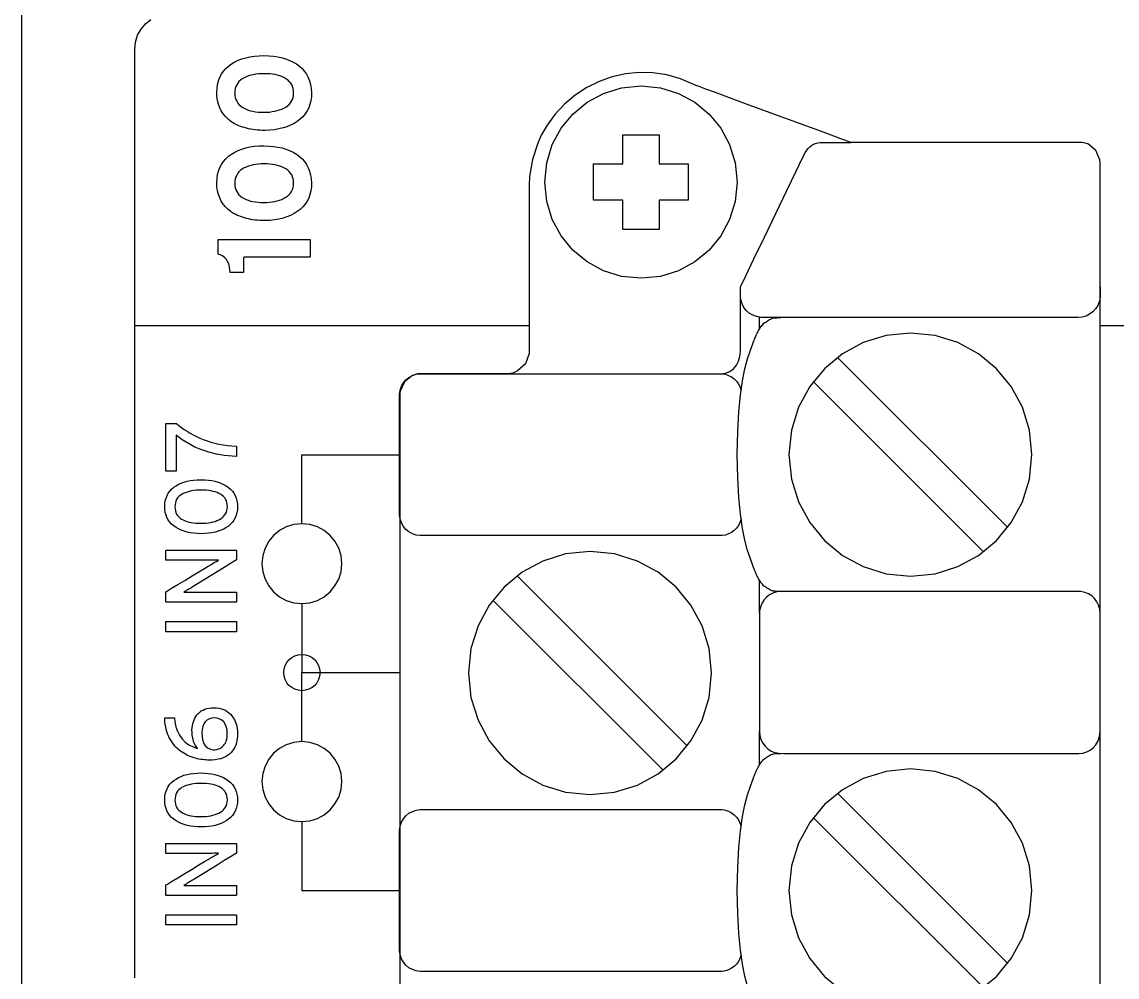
# Model space of a CAD drawing. Extents: x 1 to 47.7, y 0.2 to 33.3.
# Drawn here: x 31.778 to 33.285, y 12.416 to 13.731 of the extents above; entities that cross this region are included whole.
import ezdxf

# ---------------------------------------------------------------- set-up
doc = ezdxf.new("R2010")
doc.units = 0
doc.header["$MEASUREMENT"] = 0
doc.layers.add('4_0_____DWG', color=7, linetype='CONTINUOUS')

msp = doc.modelspace()

# ---------------------------------------------------------------- linework, layer by layer
at = {"layer": '4_0_____DWG'}
for points in [[(31.778, 11.6853), (31.778, 12.0833), (31.778, 12.2815), (31.778, 12.479), (31.778, 12.6758), (31.778, 12.8716), (31.778, 13.0665), (31.778, 13.2603), (31.778, 13.453), (31.778, 13.6443), (31.778, 13.8343), (31.778, 14.0228), (31.778, 14.2098), (31.778, 14.3951), (31.778, 14.5786), (31.778, 14.7603), (31.778, 14.94)], [(31.9334, 12.4151), (31.9334, 12.5008), (31.9334, 12.5841), (31.9334, 12.665), (31.9334, 12.7432), (31.9334, 12.8189), (31.9334, 12.8918), (31.9334, 12.9621), (31.9334, 13.0295), (31.9334, 13.0941), (31.9334, 13.1557), (31.9334, 13.2143), (31.9334, 13.2699), (31.9334, 13.3224), (31.9334, 13.3716), (31.9334, 13.4176), (31.9334, 13.4394), (31.9334, 13.4603), (31.9334, 13.4804), (31.9334, 13.4997), (31.9334, 13.518), (31.9334, 13.5355), (31.9334, 13.5522), (31.9334, 13.5679), (31.9334, 13.5828), (31.9334, 13.5967), (31.9334, 13.6097), (31.9334, 13.6219), (31.9334, 13.6331), (31.9334, 13.6433), (31.9334, 13.6527), (31.9334, 13.6611), (31.9334, 13.6685), (31.9334, 13.6749), (31.9334, 13.6804), (31.9334, 13.6849), (31.9334, 13.6885), (31.9334, 13.691), (31.9334, 13.6925), (31.9334, 13.693), (31.9344, 13.7031), (31.9373, 13.7125), (31.942, 13.721), (31.9481, 13.7284), (31.9555, 13.7345)], [(33.2621, 12.3035), (33.2621, 12.4294), (33.2621, 12.5508), (33.2621, 12.6672), (33.2621, 12.7784), (33.2621, 12.8837), (33.2621, 12.9828), (33.2621, 13.0753), (33.2621, 13.1606), (33.2621, 13.2004), (33.2621, 13.2383), (33.2621, 13.2742), (33.2621, 13.308), (33.2621, 13.3397), (33.2621, 13.3692), (33.2621, 13.3966), (33.2621, 13.4216), (33.2621, 13.4443), (33.2621, 13.4646), (33.2621, 13.4824), (33.2621, 13.4978), (33.2621, 13.5105), (33.2621, 13.5207), (33.2621, 13.5282), (33.2621, 13.533), (33.2621, 13.5354), (33.262, 13.5373), (33.2616, 13.541), (33.2562, 13.5541), (33.2462, 13.5626), (33.24, 13.5647), (33.2367, 13.565), (33.2324, 13.565), (33.2269, 13.565), (33.219, 13.565), (33.1971, 13.565), (33.1688, 13.565), (33.1357, 13.565), (33.0627, 13.565), (33.0264, 13.565), (32.9926, 13.565), (32.9632, 13.565), (32.9399, 13.565), (32.9311, 13.565), (32.9246, 13.565), (32.9205, 13.565), (32.9191, 13.565), (32.9181, 13.5653), (32.9154, 13.5664), (32.9051, 13.5701), (32.8895, 13.5759), (32.8698, 13.5831), (32.8228, 13.6004), (32.7738, 13.6184), (32.7517, 13.6266), (32.7326, 13.6336), (32.718, 13.639), (32.709, 13.6423), (32.7069, 13.643), (32.7066, 13.6431), (32.703, 13.645), (32.6846, 13.6527), (32.6657, 13.6579), (32.6466, 13.6607), (32.6276, 13.6612), (32.6087, 13.6593), (32.5902, 13.6552), (32.5724, 13.649), (32.5554, 13.6406), (32.5395, 13.6302), (32.5248, 13.6179), (32.5116, 13.6036), (32.5, 13.5875), (32.495, 13.5788), (32.4936, 13.5762), (32.4929, 13.5749), (32.488, 13.564), (32.4807, 13.5415), (32.4768, 13.5181), (32.4761, 13.5062), (32.4761, 13.5024), (32.4761, 13.4941), (32.4761, 13.4796), (32.4761, 13.4602), (32.4761, 13.4371), (32.4761, 13.4118), (32.4761, 13.3592), (32.4761, 13.3346), (32.4761, 13.3129), (32.4761, 13.2953), (32.4761, 13.2831), (32.4761, 13.2777), (32.476, 13.2744), (32.471, 13.2603), (32.4603, 13.2504), (32.4535, 13.2476), (32.446, 13.2467)], [(32.6051, 13.4855), (32.5648, 13.4855), (32.5648, 13.5354), (32.6051, 13.5354), (32.6051, 13.5756), (32.655, 13.5756), (32.655, 13.5354), (32.695, 13.5354), (32.695, 13.4855), (32.655, 13.4855), (32.655, 13.4453), (32.6051, 13.4453), (32.6051, 13.4855)], [(33.2621, 13.3663), (33.2621, 13.3659), (33.2621, 13.3646), (33.2621, 13.3628), (33.2621, 13.3607), (33.2621, 13.3585), (33.2621, 13.3565), (33.2621, 13.355), (33.2621, 13.3541), (33.262, 13.3511), (33.2609, 13.3455), (33.2588, 13.3404), (33.2558, 13.3358), (33.2521, 13.3318), (33.2476, 13.3285), (33.2426, 13.326), (33.2371, 13.3245), (33.2312, 13.324), (33.2146, 13.324), (33.1705, 13.324), (33.1074, 13.324), (33.0336, 13.324), (32.9577, 13.324), (32.8882, 13.324), (32.8335, 13.324), (32.8021, 13.324), (32.7948, 13.3241), (32.7891, 13.3252), (32.7838, 13.3272), (32.7791, 13.3301), (32.775, 13.3337), (32.7716, 13.338), (32.7691, 13.3429), (32.7674, 13.3483), (32.7669, 13.354), (32.7669, 13.3544), (32.7669, 13.3557), (32.7669, 13.3575), (32.7669, 13.3596), (32.7669, 13.3618), (32.7669, 13.3637), (32.7669, 13.3653), (32.7669, 13.3662), (32.7678, 13.3682), (32.7743, 13.3816), (32.7856, 13.405), (32.7999, 13.4347), (32.8156, 13.4672), (32.8308, 13.4987), (32.8438, 13.5257), (32.8529, 13.5446), (32.8564, 13.5517), (32.8581, 13.5544), (32.8602, 13.5569), (32.8625, 13.559), (32.8649, 13.5609), (32.8676, 13.5625), (32.8704, 13.5637), (32.8734, 13.5645), (32.8765, 13.5649), (32.8785, 13.565), (32.8814, 13.565), (32.8866, 13.565), (32.8932, 13.565), (32.9004, 13.565), (32.9074, 13.565), (32.9133, 13.565), (32.9175, 13.565), (32.9191, 13.565)], [(32.7395, 13.2467), (32.7463, 13.2475), (32.7522, 13.2498), (32.7573, 13.2534), (32.7614, 13.2582), (32.7644, 13.264), (32.7663, 13.2705), (32.7669, 13.2775), (32.7669, 13.2818), (32.7669, 13.2927), (32.7669, 13.3076), (32.7669, 13.3239), (32.7669, 13.3388), (32.7669, 13.3497), (32.7669, 13.354)], [(31.9334, 13.3132), (32.4761, 13.3132)], [(32.8224, 12.9468), (32.8209, 12.9468), (32.8194, 12.9468), (32.8178, 12.9469), (32.8162, 12.947), (32.8146, 12.9471), (32.8131, 12.9473), (32.8117, 12.9475), (32.8105, 12.9478), (32.8094, 12.9482), (32.8081, 12.9488), (32.8069, 12.9495), (32.8056, 12.9503), (32.8043, 12.9511), (32.8031, 12.9519), (32.8018, 12.9527), (32.8005, 12.9536), (32.7993, 12.9544), (32.7981, 12.9556), (32.7971, 12.9569), (32.7961, 12.9582), (32.7952, 12.9594), (32.7943, 12.9607), (32.7935, 12.9619), (32.7927, 12.9631), (32.792, 12.9644), (32.7914, 12.9656), (32.7907, 12.9668), (32.7902, 12.9679), (32.7896, 12.9689), (32.7891, 12.97), (32.7886, 12.9711), (32.7881, 12.9723), (32.7875, 12.9736), (32.7869, 12.9751), (32.7844, 12.9814), (32.7806, 12.9917), (32.7768, 13.0035), (32.7731, 13.0173), (32.7698, 13.0337), (32.7669, 13.0532), (32.7646, 13.0762), (32.7632, 13.1034), (32.7626, 13.1353), (32.7632, 13.1672), (32.7646, 13.1944), (32.7669, 13.2174), (32.7698, 13.2369), (32.7731, 13.2533), (32.7768, 13.2671), (32.7806, 13.2789), (32.7844, 13.2891), (32.7869, 13.2955), (32.7875, 13.297), (32.7881, 13.2983), (32.7886, 13.2995), (32.7891, 13.3006), (32.7896, 13.3017), (32.7902, 13.3027), (32.7907, 13.3038), (32.7914, 13.305), (32.792, 13.3062), (32.7927, 13.3074), (32.7935, 13.3087), (32.7943, 13.3099), (32.7952, 13.3111), (32.7961, 13.3124), (32.7971, 13.3137), (32.7981, 13.315), (32.7993, 13.3162), (32.8005, 13.317), (32.8018, 13.3178), (32.8031, 13.3187), (32.8043, 13.3195), (32.8056, 13.3203), (32.8069, 13.3211), (32.8081, 13.3218), (32.8094, 13.3224), (32.8105, 13.3228), (32.8117, 13.3231), (32.8131, 13.3234), (32.8146, 13.3236), (32.8162, 13.3237), (32.8178, 13.3238), (32.8194, 13.3239), (32.8209, 13.324), (32.8224, 13.324)], [(32.7932, 13.3082), (32.7932, 13.324)], [(33.2619, 13.3132), (33.5634, 13.3132)], [(33.1348, 13.0349), (32.9005, 13.2692)], [(32.7678, 13.0462), (32.7663, 13.0418), (32.7642, 13.0377), (32.7615, 13.034), (32.7583, 13.0308), (32.7546, 13.0281), (32.7506, 13.026), (32.7462, 13.0246), (32.7416, 13.0239), (32.7341, 13.0238), (32.7019, 13.0238), (32.6478, 13.0238), (32.5801, 13.0238), (32.5071, 13.0238), (32.4371, 13.0238), (32.3783, 13.0238), (32.339, 13.0238), (32.3262, 13.0238), (32.3206, 13.0245), (32.3155, 13.0263), (32.3107, 13.0289), (32.3066, 13.0323), (32.3031, 13.0365), (32.3005, 13.0412), (32.2987, 13.0465), (32.2978, 13.0521), (32.2978, 13.0571), (32.2978, 13.0713), (32.2978, 13.0936), (32.2978, 13.1208), (32.2978, 13.1497), (32.2978, 13.1769), (32.2978, 13.1992), (32.2978, 13.2134), (32.2978, 13.2184), (32.2987, 13.224), (32.3005, 13.2293), (32.3031, 13.234), (32.3066, 13.2382), (32.3107, 13.2416), (32.3155, 13.2442), (32.3206, 13.246), (32.3262, 13.2467), (32.339, 13.2467), (32.3783, 13.2467), (32.4371, 13.2467), (32.5071, 13.2467), (32.5801, 13.2467), (32.6478, 13.2467), (32.7019, 13.2467), (32.7341, 13.2467), (32.7416, 13.2466), (32.7463, 13.2459), (32.7507, 13.2444), (32.7547, 13.2423), (32.7583, 13.2396), (32.7615, 13.2363), (32.7642, 13.2326), (32.7663, 13.2285), (32.7678, 13.224)], [(32.446, 13.2466), (32.4439, 13.2466), (32.4382, 13.2466), (32.4294, 13.2466), (32.4184, 13.2466), (32.3648, 13.2466), (32.3418, 13.2466), (32.3336, 13.2466), (32.3285, 13.2466), (32.3227, 13.2463), (32.3158, 13.2443), (32.3046, 13.2357), (32.2985, 13.2227), (32.298, 13.2189), (32.298, 13.217), (32.298, 13.2146), (32.298, 13.2098), (32.298, 13.2024), (32.298, 13.1922), (32.298, 13.1794), (32.298, 13.1641), (32.298, 13.1462), (32.298, 13.1259), (32.298, 13.1032), (32.298, 13.0782), (32.298, 13.0509), (32.298, 13.0214), (32.298, 12.9897), (32.298, 12.9559), (32.298, 12.92), (32.298, 12.8821), (32.298, 12.8423), (32.298, 12.757), (32.298, 12.6646), (32.298, 12.5655), (32.298, 12.4601), (32.298, 12.349)], [(33.1014, 13.0015), (32.8671, 13.2358)], [(32.1633, 13.0402), (32.1633, 13.1352), (32.298, 13.1352)], [(32.6938, 12.7343), (32.4595, 12.9686)], [(32.7932, 12.9168), (32.7932, 12.9624)], [(32.6604, 12.7009), (32.4261, 12.9351)], [(32.1633, 12.9302), (32.1633, 12.8352), (32.298, 12.8352)], [(32.0733, 12.8915), (31.9761, 12.8915), (31.9761, 12.9056), (32.0733, 12.9056), (32.0733, 12.8915)], [(32.1633, 12.7402), (32.1633, 12.8352), (32.298, 12.8352)], [(32.7932, 12.7084), (32.7932, 12.754)], [(32.7768, 12.4035), (32.7731, 12.4173), (32.7698, 12.4337), (32.7669, 12.4532), (32.7646, 12.4762), (32.7632, 12.5034), (32.7626, 12.5353), (32.7632, 12.5672), (32.7646, 12.5944), (32.7669, 12.6174), (32.7698, 12.6369), (32.7731, 12.6533), (32.7768, 12.6671), (32.7806, 12.6789), (32.7844, 12.6891), (32.7869, 12.6955), (32.7875, 12.697), (32.7881, 12.6983), (32.7886, 12.6995), (32.7891, 12.7006), (32.7896, 12.7017), (32.7902, 12.7027), (32.7907, 12.7038), (32.7914, 12.705), (32.792, 12.7062), (32.7927, 12.7074), (32.7935, 12.7087), (32.7943, 12.7099), (32.7952, 12.7111), (32.7961, 12.7124), (32.7971, 12.7137), (32.7981, 12.715), (32.7993, 12.7162), (32.8005, 12.717), (32.8018, 12.7178), (32.8031, 12.7187), (32.8043, 12.7195), (32.8056, 12.7203), (32.8069, 12.7211), (32.8081, 12.7218), (32.8094, 12.7224), (32.8105, 12.7228), (32.8117, 12.7231), (32.8131, 12.7234), (32.8146, 12.7236), (32.8162, 12.7237), (32.8178, 12.7238), (32.8194, 12.7239), (32.8209, 12.724), (32.8224, 12.724)], [(33.0946, 12.3965), (33.1193, 12.417), (33.1397, 12.4417), (33.1551, 12.4702), (33.1648, 12.5016), (33.1682, 12.5354), (33.1648, 12.5691), (33.1551, 12.6005), (33.1397, 12.6289), (33.1193, 12.6536), (33.0946, 12.674), (33.0662, 12.6895), (33.0348, 12.6992), (33.0011, 12.7026), (32.9674, 12.6992), (32.936, 12.6895), (32.9076, 12.674), (32.8828, 12.6536), (32.8623, 12.6289), (32.8469, 12.6005), (32.8371, 12.5691), (32.8337, 12.5354), (32.8371, 12.5016), (32.8469, 12.4702), (32.8623, 12.4417), (32.8828, 12.417), (32.9076, 12.3965)], [(33.1348, 12.4349), (32.9005, 12.6692)], [(32.7678, 12.4462), (32.7663, 12.4418), (32.7642, 12.4377), (32.7615, 12.434), (32.7583, 12.4308), (32.7546, 12.4281), (32.7506, 12.426), (32.7462, 12.4246), (32.7416, 12.4239), (32.7341, 12.4238), (32.7019, 12.4238), (32.6478, 12.4238), (32.5801, 12.4238), (32.5071, 12.4238), (32.4371, 12.4238), (32.3783, 12.4238), (32.339, 12.4238), (32.3262, 12.4238), (32.3206, 12.4245), (32.3155, 12.4263), (32.3107, 12.4289), (32.3066, 12.4323), (32.3031, 12.4365), (32.3005, 12.4412), (32.2987, 12.4465), (32.2978, 12.4521), (32.2978, 12.4571), (32.2978, 12.4713), (32.2978, 12.4936), (32.2978, 12.5208), (32.2978, 12.5497), (32.2978, 12.5769), (32.2978, 12.5992), (32.2978, 12.6134), (32.2978, 12.6183), (32.2987, 12.624), (32.3005, 12.6293), (32.3031, 12.634), (32.3066, 12.6382), (32.3107, 12.6416), (32.3155, 12.6442), (32.3206, 12.6459), (32.3262, 12.6467), (32.339, 12.6467), (32.3783, 12.6467), (32.4371, 12.6467), (32.5071, 12.6467), (32.5801, 12.6467), (32.6478, 12.6467), (32.7019, 12.6467), (32.7341, 12.6467), (32.7416, 12.6466), (32.7463, 12.6459), (32.7507, 12.6444), (32.7547, 12.6423), (32.7583, 12.6396), (32.7615, 12.6363), (32.7642, 12.6326), (32.7663, 12.6285), (32.7678, 12.624)], [(33.1014, 12.4015), (32.8671, 12.6358)], [(32.1633, 12.6302), (32.1633, 12.5352), (32.298, 12.5352)], [(32.0733, 12.4878), (31.9761, 12.4878), (31.9761, 12.5019), (32.0733, 12.5019), (32.0733, 12.4878)]]:
    msp.add_lwpolyline(points, dxfattribs=at)
for points in [[(32.1111, 13.6846), (32.1178, 13.6844), (32.1241, 13.6838), (32.1302, 13.6829), (32.136, 13.6816), (32.1414, 13.68), (32.1465, 13.678), (32.1514, 13.6757), (32.1559, 13.6731), (32.1601, 13.67), (32.1638, 13.6667), (32.1671, 13.6629), (32.1699, 13.6589), (32.1722, 13.6545), (32.174, 13.6498), (32.1754, 13.6447), (32.1763, 13.6393), (32.1767, 13.6336), (32.1764, 13.6279), (32.1756, 13.6225), (32.1744, 13.6175), (32.1727, 13.6128), (32.1705, 13.6084), (32.1678, 13.6043), (32.1647, 13.6005), (32.1611, 13.5971), (32.157, 13.594), (32.1526, 13.5912), (32.1478, 13.5888), (32.1428, 13.5867), (32.1374, 13.585), (32.1318, 13.5836), (32.1258, 13.5826), (32.1195, 13.582), (32.1129, 13.5817), (32.1088, 13.5817), (32.1055, 13.5819), (32.1022, 13.5821), (32.099, 13.5824), (32.0959, 13.5828), (32.0929, 13.5833), (32.09, 13.5839), (32.0871, 13.5846), (32.0843, 13.5854), (32.0816, 13.5862), (32.0789, 13.5871), (32.0764, 13.5881), (32.0739, 13.5892), (32.0716, 13.5904), (32.0693, 13.5917), (32.0671, 13.593), (32.065, 13.5945), (32.0617, 13.5972), (32.0581, 13.6006), (32.055, 13.6044), (32.0524, 13.6085), (32.0502, 13.6129), (32.0485, 13.6176), (32.0473, 13.6227), (32.0465, 13.6281), (32.0463, 13.6338), (32.0466, 13.6395), (32.0474, 13.6449), (32.0487, 13.6499), (32.0505, 13.6547), (32.0528, 13.6591), (32.0555, 13.6631), (32.0587, 13.6668), (32.0624, 13.6702), (32.0665, 13.6732), (32.0709, 13.6759), (32.0757, 13.6782), (32.0808, 13.6802), (32.0862, 13.6817), (32.0919, 13.683), (32.098, 13.6839), (32.1044, 13.6844)], [(32.1114, 13.6597), (32.1074, 13.6597), (32.1035, 13.6594), (32.0998, 13.659), (32.0963, 13.6583), (32.093, 13.6576), (32.0898, 13.6566), (32.0867, 13.6555), (32.0839, 13.6541), (32.0812, 13.6526), (32.0789, 13.6509), (32.0768, 13.649), (32.075, 13.6468), (32.0736, 13.6445), (32.0725, 13.6419), (32.0717, 13.6391), (32.0711, 13.6361), (32.0709, 13.6329), (32.0711, 13.6298), (32.0716, 13.6269), (32.0725, 13.6242), (32.0736, 13.6217), (32.075, 13.6193), (32.0767, 13.6172), (32.0787, 13.6153), (32.0811, 13.6137), (32.0837, 13.6121), (32.0865, 13.6108), (32.0895, 13.6096), (32.0927, 13.6087), (32.096, 13.6079), (32.0995, 13.6073), (32.1032, 13.6069), (32.107, 13.6066), (32.1111, 13.6066), (32.115, 13.6067), (32.1189, 13.6069), (32.1225, 13.6074), (32.126, 13.608), (32.1294, 13.6088), (32.1326, 13.6098), (32.1356, 13.611), (32.1385, 13.6123), (32.1412, 13.6138), (32.1437, 13.6155), (32.1459, 13.6174), (32.1477, 13.6195), (32.1492, 13.6218), (32.1504, 13.6243), (32.1513, 13.6271), (32.1518, 13.63), (32.152, 13.6331), (32.1518, 13.6363), (32.1513, 13.6393), (32.1504, 13.6421), (32.1493, 13.6446), (32.1478, 13.647), (32.146, 13.6491), (32.1438, 13.6511), (32.1414, 13.6528), (32.1387, 13.6543), (32.1359, 13.6556), (32.1328, 13.6567), (32.1297, 13.6576), (32.1264, 13.6584), (32.1229, 13.659), (32.1192, 13.6594), (32.1154, 13.6597)], [(32.6301, 13.6429), (32.6567, 13.6402), (32.6816, 13.6325), (32.7041, 13.6203), (32.7237, 13.6041), (32.7399, 13.5845), (32.7521, 13.562), (32.7598, 13.5371), (32.7625, 13.5104), (32.7598, 13.4837), (32.7521, 13.4589), (32.7399, 13.4364), (32.7237, 13.4168), (32.7041, 13.4006), (32.6816, 13.3884), (32.6567, 13.3807), (32.6301, 13.378), (32.6034, 13.3807), (32.5785, 13.3884), (32.556, 13.4006), (32.5364, 13.4168), (32.5202, 13.4364), (32.508, 13.4589), (32.5003, 13.4837), (32.4976, 13.5104), (32.5003, 13.5371), (32.508, 13.562), (32.5202, 13.5845), (32.5364, 13.6041), (32.556, 13.6203), (32.5785, 13.6325), (32.6034, 13.6402)], [(32.1111, 13.5604), (32.1178, 13.5601), (32.1241, 13.5596), (32.1302, 13.5586), (32.136, 13.5574), (32.1414, 13.5558), (32.1465, 13.5538), (32.1514, 13.5515), (32.1559, 13.5488), (32.1601, 13.5458), (32.1638, 13.5424), (32.1671, 13.5387), (32.1699, 13.5347), (32.1722, 13.5303), (32.174, 13.5255), (32.1754, 13.5205), (32.1763, 13.5151), (32.1767, 13.5094), (32.1764, 13.5037), (32.1756, 13.4983), (32.1744, 13.4933), (32.1727, 13.4885), (32.1705, 13.4841), (32.1678, 13.4801), (32.1647, 13.4763), (32.1611, 13.4729), (32.157, 13.4698), (32.1526, 13.467), (32.1478, 13.4645), (32.1428, 13.4625), (32.1374, 13.4607), (32.1318, 13.4594), (32.1258, 13.4584), (32.1195, 13.4578), (32.1129, 13.4575), (32.1088, 13.4575), (32.1055, 13.4577), (32.1022, 13.4579), (32.099, 13.4582), (32.0959, 13.4586), (32.0929, 13.4591), (32.09, 13.4597), (32.0871, 13.4604), (32.0843, 13.4612), (32.0816, 13.462), (32.0789, 13.4629), (32.0764, 13.4639), (32.0739, 13.465), (32.0716, 13.4662), (32.0693, 13.4674), (32.0671, 13.4688), (32.065, 13.4703), (32.0617, 13.4729), (32.0581, 13.4764), (32.055, 13.4802), (32.0524, 13.4843), (32.0502, 13.4887), (32.0485, 13.4934), (32.0473, 13.4985), (32.0465, 13.5038), (32.0463, 13.5096), (32.0466, 13.5153), (32.0474, 13.5207), (32.0487, 13.5257), (32.0505, 13.5304), (32.0528, 13.5348), (32.0555, 13.5389), (32.0587, 13.5426), (32.0624, 13.546), (32.0665, 13.549), (32.0709, 13.5517), (32.0757, 13.554), (32.0808, 13.5559), (32.0862, 13.5575), (32.0919, 13.5588), (32.098, 13.5597), (32.1044, 13.5602)], [(32.1114, 13.5355), (32.1074, 13.5354), (32.1035, 13.5352), (32.0998, 13.5347), (32.0963, 13.5341), (32.093, 13.5333), (32.0898, 13.5324), (32.0867, 13.5312), (32.0839, 13.5299), (32.0812, 13.5284), (32.0789, 13.5267), (32.0768, 13.5247), (32.075, 13.5226), (32.0736, 13.5202), (32.0725, 13.5177), (32.0717, 13.5149), (32.0711, 13.5119), (32.0709, 13.5087), (32.0711, 13.5056), (32.0716, 13.5027), (32.0725, 13.4999), (32.0736, 13.4974), (32.075, 13.4951), (32.0767, 13.493), (32.0787, 13.4911), (32.0811, 13.4894), (32.0837, 13.4879), (32.0865, 13.4866), (32.0895, 13.4854), (32.0927, 13.4844), (32.096, 13.4837), (32.0995, 13.4831), (32.1032, 13.4826), (32.107, 13.4824), (32.1111, 13.4823), (32.115, 13.4824), (32.1189, 13.4827), (32.1225, 13.4832), (32.126, 13.4838), (32.1294, 13.4846), (32.1326, 13.4856), (32.1356, 13.4867), (32.1385, 13.4881), (32.1412, 13.4896), (32.1437, 13.4913), (32.1459, 13.4932), (32.1477, 13.4953), (32.1492, 13.4976), (32.1504, 13.5001), (32.1513, 13.5028), (32.1518, 13.5058), (32.152, 13.5089), (32.1518, 13.5121), (32.1513, 13.5151), (32.1504, 13.5178), (32.1493, 13.5204), (32.1478, 13.5228), (32.146, 13.5249), (32.1438, 13.5269), (32.1414, 13.5286), (32.1387, 13.5301), (32.1359, 13.5314), (32.1328, 13.5325), (32.1297, 13.5334), (32.1264, 13.5342), (32.1229, 13.5348), (32.1192, 13.5352), (32.1154, 13.5354)], [(32.1746, 13.4071), (32.1711, 13.4071), (32.1616, 13.4071), (32.1481, 13.4071), (32.1324, 13.4071), (32.1163, 13.4071), (32.1016, 13.4071), (32.0902, 13.4071), (32.0839, 13.4071), (32.0832, 13.4068), (32.0832, 13.4052), (32.0832, 13.4024), (32.0832, 13.399), (32.0832, 13.3953), (32.0832, 13.3917), (32.0832, 13.3887), (32.0832, 13.3867), (32.0832, 13.3861), (32.0823, 13.3861), (32.0802, 13.3861), (32.0774, 13.3861), (32.0742, 13.3861), (32.0709, 13.3861), (32.068, 13.3861), (32.0659, 13.3861), (32.0648, 13.3861), (32.0644, 13.3896), (32.0637, 13.394), (32.0626, 13.3979), (32.0611, 13.4013), (32.0591, 13.4043), (32.0568, 13.4068), (32.054, 13.4088), (32.0508, 13.4103), (32.0483, 13.4112), (32.0483, 13.4124), (32.0483, 13.4148), (32.0483, 13.4179), (32.0483, 13.4215), (32.0483, 13.425), (32.0483, 13.4281), (32.0483, 13.4304), (32.0483, 13.4314), (32.052, 13.4314), (32.064, 13.4314), (32.082, 13.4314), (32.1035, 13.4314), (32.1258, 13.4314), (32.1465, 13.4314), (32.1631, 13.4314), (32.173, 13.4314), (32.1746, 13.4312), (32.1746, 13.4295), (32.1746, 13.4265), (32.1746, 13.4226), (32.1746, 13.4183), (32.1746, 13.4141), (32.1746, 13.4105), (32.1746, 13.408)], [(33.0011, 12.9679), (33.0348, 12.9713), (33.0662, 12.9811), (33.0946, 12.9965), (33.1193, 13.017), (33.1397, 13.0417), (33.1551, 13.0702), (33.1648, 13.1016), (33.1682, 13.1354), (33.1648, 13.1691), (33.1551, 13.2005), (33.1397, 13.2289), (33.1193, 13.2536), (33.0946, 13.2741), (33.0662, 13.2895), (33.0348, 13.2992), (33.0011, 13.3026), (32.9674, 13.2992), (32.936, 13.2895), (32.9076, 13.2741), (32.8828, 13.2536), (32.8623, 13.2289), (32.8469, 13.2005), (32.8371, 13.1691), (32.8337, 13.1354), (32.8371, 13.1016), (32.8469, 13.0702), (32.8623, 13.0417), (32.8828, 13.017), (32.9076, 12.9965), (32.936, 12.9811), (32.9674, 12.9713)], [(31.9908, 13.1783), (31.9941, 13.1754), (31.9977, 13.1727), (32.0014, 13.17), (32.0053, 13.1674), (32.0094, 13.1649), (32.0136, 13.1626), (32.0181, 13.1603), (32.0228, 13.1581), (32.0277, 13.156), (32.0328, 13.1541), (32.038, 13.1524), (32.0435, 13.151), (32.0491, 13.1497), (32.0549, 13.1487), (32.0608, 13.1479), (32.067, 13.1473), (32.0733, 13.1469), (32.0733, 13.1464), (32.0733, 13.1449), (32.0733, 13.1429), (32.0733, 13.1404), (32.0733, 13.138), (32.0733, 13.1357), (32.0733, 13.1339), (32.0733, 13.1328), (32.0676, 13.133), (32.0565, 13.1341), (32.0458, 13.136), (32.0355, 13.1385), (32.0256, 13.1418), (32.0161, 13.1457), (32.0071, 13.1504), (31.9984, 13.1558), (31.9902, 13.1619), (31.9902, 13.16), (31.9902, 13.155), (31.9902, 13.1478), (31.9902, 13.1394), (31.9902, 13.1307), (31.9902, 13.1228), (31.9902, 13.1166), (31.9902, 13.113), (31.9901, 13.1125), (31.9891, 13.1125), (31.9873, 13.1125), (31.985, 13.1125), (31.9825, 13.1125), (31.9801, 13.1125), (31.9781, 13.1125), (31.9767, 13.1125), (31.9761, 13.1125), (31.9761, 13.115), (31.9761, 13.1217), (31.9761, 13.1313), (31.9761, 13.1425), (31.9761, 13.154), (31.9761, 13.1646), (31.9761, 13.1729), (31.9761, 13.1776), (31.9763, 13.1783), (31.9773, 13.1783), (31.9792, 13.1783), (31.9815, 13.1783), (31.9841, 13.1783), (31.9866, 13.1783), (31.9888, 13.1783), (31.9903, 13.1783)], [(32.0245, 13.1007), (32.0297, 13.1006), (32.0346, 13.1002), (32.0393, 13.0995), (32.0437, 13.0986), (32.0479, 13.0974), (32.0518, 13.096), (32.0556, 13.0943), (32.059, 13.0924), (32.0623, 13.0901), (32.0651, 13.0877), (32.0677, 13.0849), (32.0698, 13.082), (32.0715, 13.0788), (32.0729, 13.0753), (32.0739, 13.0716), (32.0746, 13.0676), (32.0749, 13.0634), (32.0746, 13.0593), (32.074, 13.0553), (32.0729, 13.0517), (32.0716, 13.0483), (32.0698, 13.0451), (32.0677, 13.0421), (32.0652, 13.0394), (32.0624, 13.037), (32.0592, 13.0348), (32.0558, 13.0328), (32.0521, 13.0311), (32.0482, 13.0297), (32.044, 13.0285), (32.0396, 13.0276), (32.0349, 13.027), (32.03, 13.0266), (32.0248, 13.0264), (32.0196, 13.0266), (32.0147, 13.027), (32.01, 13.0276), (32.0056, 13.0285), (32.0014, 13.0297), (31.9974, 13.0312), (31.9937, 13.0329), (31.9902, 13.0349), (31.987, 13.0371), (31.9841, 13.0396), (31.9816, 13.0423), (31.9795, 13.0453), (31.9777, 13.0485), (31.9764, 13.0519), (31.9754, 13.0556), (31.9748, 13.0595), (31.9746, 13.0637), (31.9748, 13.0679), (31.9754, 13.0718), (31.9764, 13.0755), (31.9778, 13.079), (31.9795, 13.0822), (31.9816, 13.0851), (31.9841, 13.0878), (31.9869, 13.0903), (31.9901, 13.0925), (31.9935, 13.0944), (31.9972, 13.0961), (32.0011, 13.0975), (32.0053, 13.0986), (32.0098, 13.0995), (32.0144, 13.1002), (32.0194, 13.1006)], [(32.0248, 13.0865), (32.0212, 13.0864), (32.0177, 13.0862), (32.0144, 13.0858), (32.0112, 13.0853), (32.0082, 13.0846), (32.0054, 13.0838), (32.0027, 13.0829), (32.0001, 13.0818), (31.9978, 13.0805), (31.9957, 13.0791), (31.9938, 13.0774), (31.9923, 13.0756), (31.991, 13.0735), (31.99, 13.0713), (31.9893, 13.0689), (31.9888, 13.0662), (31.9887, 13.0634), (31.9888, 13.0607), (31.9893, 13.0581), (31.99, 13.0557), (31.991, 13.0535), (31.9922, 13.0515), (31.9938, 13.0497), (31.9956, 13.048), (31.9976, 13.0466), (32, 13.0453), (32.0025, 13.0442), (32.0051, 13.0432), (32.008, 13.0424), (32.0109, 13.0418), (32.0141, 13.0413), (32.0174, 13.0409), (32.0209, 13.0407), (32.0245, 13.0407), (32.0281, 13.0407), (32.0316, 13.041), (32.0349, 13.0414), (32.038, 13.0419), (32.041, 13.0426), (32.0438, 13.0434), (32.0465, 13.0444), (32.049, 13.0456), (32.0514, 13.0468), (32.0535, 13.0483), (32.0554, 13.0499), (32.057, 13.0518), (32.0583, 13.0538), (32.0594, 13.056), (32.0601, 13.0584), (32.0606, 13.0609), (32.0608, 13.0637), (32.0606, 13.0665), (32.0601, 13.0691), (32.0594, 13.0715), (32.0584, 13.0738), (32.0571, 13.0758), (32.0555, 13.0776), (32.0536, 13.0792), (32.0515, 13.0807), (32.0491, 13.0819), (32.0466, 13.083), (32.044, 13.0839), (32.0412, 13.0847), (32.0382, 13.0853), (32.0351, 13.0858), (32.0318, 13.0862), (32.0284, 13.0864)], [(32.2183, 12.9852), (32.2172, 12.9963), (32.214, 13.0066), (32.2089, 13.016), (32.2022, 13.0241), (32.1941, 13.0308), (32.1847, 13.0359), (32.1744, 13.0391), (32.1633, 13.0402), (32.1522, 13.0391), (32.1419, 13.0359), (32.1325, 13.0308), (32.1244, 13.0241), (32.1177, 13.016), (32.1126, 13.0066), (32.1094, 12.9963), (32.1083, 12.9852), (32.1094, 12.9741), (32.1126, 12.9638), (32.1177, 12.9545), (32.1244, 12.9463), (32.1325, 12.9396), (32.1419, 12.9345), (32.1522, 12.9313), (32.1633, 12.9302), (32.1744, 12.9313), (32.1847, 12.9345), (32.1941, 12.9396), (32.2022, 12.9463), (32.2089, 12.9545), (32.214, 12.9638), (32.2172, 12.9741)], [(32.0733, 12.9903), (32.0711, 12.9889), (32.0651, 12.9853), (32.0566, 12.98), (32.0466, 12.9738), (32.0361, 12.9674), (32.0264, 12.9614), (32.0185, 12.9565), (32.0135, 12.9535), (32.0119, 12.9525), (32.0104, 12.9516), (32.0089, 12.9507), (32.0075, 12.9498), (32.0061, 12.949), (32.0047, 12.9482), (32.0034, 12.9475), (32.0021, 12.9467), (32.0009, 12.946), (32.0017, 12.9457), (32.004, 12.9457), (32.0065, 12.9457), (32.0089, 12.9457), (32.0115, 12.9458), (32.0141, 12.9458), (32.0169, 12.9458), (32.0196, 12.9458), (32.0225, 12.9459), (32.0243, 12.9459), (32.0288, 12.9459), (32.0356, 12.9459), (32.0438, 12.9459), (32.0524, 12.9459), (32.0606, 12.9459), (32.0674, 12.9459), (32.0719, 12.9459), (32.0733, 12.9458), (32.0733, 12.9452), (32.0733, 12.9438), (32.0733, 12.9418), (32.0733, 12.9395), (32.0733, 12.9372), (32.0733, 12.935), (32.0733, 12.9333), (32.0733, 12.9323), (32.0726, 12.9322), (32.0663, 12.9322), (32.0549, 12.9322), (32.04, 12.9322), (32.0235, 12.9322), (32.0071, 12.9322), (31.9927, 12.9322), (31.9818, 12.9322), (31.9764, 12.9322), (31.9761, 12.9324), (31.9761, 12.9336), (31.9761, 12.9355), (31.9761, 12.9378), (31.9761, 12.9402), (31.9761, 12.9426), (31.9761, 12.9446), (31.9761, 12.946), (31.9761, 12.9465), (31.9783, 12.9479), (31.9841, 12.9513), (31.9924, 12.9564), (32.0021, 12.9622), (32.0123, 12.9684), (32.0217, 12.9741), (32.0294, 12.9787), (32.0343, 12.9817), (32.036, 12.9826), (32.0378, 12.9837), (32.0395, 12.9847), (32.0412, 12.9857), (32.0428, 12.9866), (32.0444, 12.9875), (32.0458, 12.9883), (32.0473, 12.9891), (32.0486, 12.9898), (32.0479, 12.9901), (32.0455, 12.9901), (32.043, 12.9901), (32.0404, 12.9901), (32.0378, 12.99), (32.0351, 12.99), (32.0324, 12.99), (32.0296, 12.99), (32.0267, 12.99), (32.0249, 12.99), (32.0204, 12.99), (32.0136, 12.99), (32.0055, 12.99), (31.9969, 12.99), (31.9888, 12.99), (31.982, 12.99), (31.9775, 12.99), (31.9761, 12.99), (31.9761, 12.9907), (31.9761, 12.9921), (31.9761, 12.9941), (31.9761, 12.9964), (31.9761, 12.9987), (31.9761, 13.0008), (31.9761, 13.0025), (31.9761, 13.0035), (31.9768, 13.0037), (31.9831, 13.0037), (31.9946, 13.0037), (32.0094, 13.0037), (32.0259, 13.0037), (32.0423, 13.0037), (32.0567, 13.0037), (32.0676, 13.0037), (32.073, 13.0037), (32.0733, 13.0034), (32.0733, 13.0023), (32.0733, 13.0006), (32.0733, 12.9985), (32.0733, 12.9962), (32.0733, 12.994), (32.0733, 12.9921), (32.0733, 12.9908)], [(32.5601, 12.6673), (32.5938, 12.6707), (32.6252, 12.6804), (32.6536, 12.6959), (32.6783, 12.7163), (32.6987, 12.7411), (32.7141, 12.7695), (32.7238, 12.801), (32.7272, 12.8347), (32.7238, 12.8684), (32.7141, 12.8998), (32.6987, 12.9282), (32.6783, 12.953), (32.6536, 12.9734), (32.6252, 12.9888), (32.5938, 12.9986), (32.5601, 13.002), (32.5264, 12.9986), (32.495, 12.9888), (32.4666, 12.9734), (32.4418, 12.953), (32.4213, 12.9282), (32.4059, 12.8998), (32.3961, 12.8684), (32.3927, 12.8347), (32.3961, 12.801), (32.4059, 12.7695), (32.4213, 12.7411), (32.4418, 12.7163), (32.4666, 12.6959), (32.495, 12.6804), (32.5264, 12.6707)], [(32.8224, 12.9468), (32.8169, 12.9463), (32.8117, 12.9447), (32.8069, 12.9423), (32.8027, 12.939), (32.7991, 12.935), (32.7963, 12.9304), (32.7944, 12.9252), (32.7933, 12.9197), (32.7932, 12.9152), (32.7932, 12.9034), (32.7932, 12.8829), (32.7932, 12.8567), (32.7932, 12.8282), (32.7932, 12.8005), (32.7932, 12.7768), (32.7932, 12.7602), (32.7932, 12.754), (32.7937, 12.7483), (32.7952, 12.7429), (32.7976, 12.7381), (32.8008, 12.7337), (32.8047, 12.7301), (32.8092, 12.7272), (32.8142, 12.7252), (32.8196, 12.7241), (32.8265, 12.724), (32.8563, 12.724), (32.908, 12.724), (32.9738, 12.724), (33.0456, 12.724), (33.1155, 12.724), (33.1752, 12.724), (33.217, 12.724), (33.2327, 12.724), (33.2383, 12.7245), (33.2435, 12.7261), (33.2482, 12.7285), (33.2524, 12.7318), (33.256, 12.7358), (33.2588, 12.7404), (33.2608, 12.7456), (33.2618, 12.7511), (33.2619, 12.7556), (33.2619, 12.7674), (33.2619, 12.788), (33.2619, 12.8141), (33.2619, 12.8426), (33.2619, 12.8703), (33.2619, 12.894), (33.2619, 12.9106), (33.2619, 12.9168), (33.2614, 12.9225), (33.2599, 12.9279), (33.2575, 12.9327), (33.2543, 12.9371), (33.2504, 12.9407), (33.2459, 12.9436), (33.2409, 12.9456), (33.2355, 12.9467), (33.2286, 12.9468), (33.1989, 12.9468), (33.1471, 12.9468), (33.0813, 12.9468), (33.0095, 12.9468), (32.9397, 12.9468), (32.8799, 12.9468), (32.8381, 12.9468)], [(32.1633, 12.8602), (32.1683, 12.8597), (32.173, 12.8583), (32.1773, 12.856), (32.181, 12.8529), (32.184, 12.8492), (32.1863, 12.845), (32.1878, 12.8403), (32.1883, 12.8352), (32.1878, 12.8302), (32.1863, 12.8255), (32.184, 12.8213), (32.181, 12.8176), (32.1773, 12.8145), (32.173, 12.8122), (32.1683, 12.8108), (32.1633, 12.8103), (32.1583, 12.8108), (32.1536, 12.8122), (32.1493, 12.8145), (32.1456, 12.8176), (32.1426, 12.8213), (32.1403, 12.8255), (32.1388, 12.8302), (32.1383, 12.8352), (32.1388, 12.8403), (32.1403, 12.845), (32.1426, 12.8492), (32.1456, 12.8529), (32.1493, 12.856), (32.1536, 12.8583), (32.1583, 12.8597)], [(32.0425, 12.7869), (32.046, 12.7867), (32.0494, 12.7862), (32.0525, 12.7855), (32.0554, 12.7845), (32.0582, 12.7833), (32.0607, 12.7817), (32.063, 12.7799), (32.0652, 12.7779), (32.0671, 12.7756), (32.0688, 12.7731), (32.0704, 12.7705), (32.0717, 12.7677), (32.0727, 12.7647), (32.0736, 12.7616), (32.0742, 12.7584), (32.0746, 12.755), (32.0748, 12.7514), (32.0748, 12.7479), (32.0745, 12.7446), (32.074, 12.7414), (32.0733, 12.7384), (32.0723, 12.7355), (32.071, 12.7327), (32.0695, 12.7301), (32.0678, 12.7275), (32.0658, 12.7252), (32.0636, 12.7229), (32.061, 12.721), (32.0582, 12.7193), (32.0551, 12.7178), (32.0516, 12.7167), (32.0479, 12.7158), (32.0439, 12.7151), (32.0396, 12.7148), (32.0355, 12.7147), (32.0333, 12.7147), (32.031, 12.7149), (32.0287, 12.7151), (32.0264, 12.7154), (32.0241, 12.7157), (32.0217, 12.7162), (32.0193, 12.7167), (32.0169, 12.7173), (32.0145, 12.718), (32.0122, 12.7188), (32.0098, 12.7197), (32.0075, 12.7206), (32.0053, 12.7217), (32.003, 12.7229), (32.0008, 12.7241), (31.9987, 12.7255), (31.9965, 12.7269), (31.9944, 12.7285), (31.9924, 12.7303), (31.9905, 12.7321), (31.9887, 12.7341), (31.987, 12.7362), (31.9853, 12.7383), (31.9837, 12.7406), (31.9823, 12.743), (31.9809, 12.7456), (31.9796, 12.7482), (31.9784, 12.7511), (31.9775, 12.754), (31.9766, 12.7571), (31.9759, 12.7604), (31.9753, 12.7638), (31.9749, 12.7673), (31.9746, 12.771), (31.9747, 12.773), (31.9756, 12.773), (31.9772, 12.773), (31.9793, 12.773), (31.9817, 12.773), (31.984, 12.773), (31.986, 12.773), (31.9875, 12.773), (31.9882, 12.773), (31.9887, 12.7674), (31.99, 12.7606), (31.992, 12.7544), (31.9948, 12.7489), (31.9984, 12.7439), (32.0028, 12.7396), (32.0079, 12.7359), (32.0138, 12.7328), (32.0198, 12.7306), (32.0181, 12.7328), (32.0166, 12.7351), (32.0154, 12.7376), (32.0143, 12.7403), (32.0135, 12.7432), (32.0128, 12.7463), (32.0124, 12.7496), (32.0122, 12.753), (32.0121, 12.7564), (32.0123, 12.7594), (32.0127, 12.7623), (32.0132, 12.765), (32.014, 12.7676), (32.0149, 12.7701), (32.0161, 12.7725), (32.0174, 12.7748), (32.0189, 12.777), (32.0207, 12.779), (32.0227, 12.7808), (32.0249, 12.7824), (32.0273, 12.7837), (32.0299, 12.7848), (32.0327, 12.7857), (32.0358, 12.7863), (32.039, 12.7867)], [(32.0427, 12.7727), (32.0388, 12.7723), (32.0354, 12.7713), (32.0326, 12.7697), (32.0302, 12.7674), (32.0283, 12.7646), (32.027, 12.7611), (32.0262, 12.757), (32.0258, 12.7523), (32.026, 12.7472), (32.0266, 12.7427), (32.0278, 12.7389), (32.0295, 12.7356), (32.0317, 12.7331), (32.0344, 12.7311), (32.0376, 12.7298), (32.0413, 12.7291), (32.044, 12.7291), (32.0457, 12.7293), (32.0474, 12.7296), (32.0489, 12.7301), (32.0505, 12.7308), (32.0519, 12.7316), (32.0533, 12.7326), (32.0546, 12.7338), (32.0558, 12.7351), (32.057, 12.7366), (32.058, 12.7382), (32.0588, 12.74), (32.0595, 12.7419), (32.0601, 12.744), (32.0604, 12.7462), (32.0607, 12.7486), (32.0607, 12.7516), (32.0603, 12.7565), (32.0593, 12.7608), (32.0579, 12.7644), (32.0559, 12.7673), (32.0534, 12.7696), (32.0504, 12.7713), (32.0468, 12.7723)], [(32.2183, 12.6852), (32.2172, 12.6963), (32.214, 12.7066), (32.2089, 12.716), (32.2022, 12.7241), (32.1941, 12.7308), (32.1847, 12.7359), (32.1744, 12.7391), (32.1633, 12.7402), (32.1522, 12.7391), (32.1419, 12.7359), (32.1325, 12.7308), (32.1244, 12.7241), (32.1177, 12.716), (32.1126, 12.7066), (32.1094, 12.6963), (32.1083, 12.6852), (32.1094, 12.6741), (32.1126, 12.6638), (32.1177, 12.6545), (32.1244, 12.6463), (32.1325, 12.6396), (32.1419, 12.6345), (32.1522, 12.6313), (32.1633, 12.6302), (32.1744, 12.6313), (32.1847, 12.6345), (32.1941, 12.6396), (32.2022, 12.6463), (32.2089, 12.6545), (32.214, 12.6638), (32.2172, 12.6741)], [(32.0245, 12.697), (32.0297, 12.6968), (32.0346, 12.6964), (32.0393, 12.6958), (32.0437, 12.6949), (32.0479, 12.6937), (32.0518, 12.6923), (32.0556, 12.6906), (32.059, 12.6886), (32.0623, 12.6864), (32.0651, 12.684), (32.0677, 12.6812), (32.0698, 12.6783), (32.0715, 12.675), (32.0729, 12.6716), (32.0739, 12.6679), (32.0746, 12.6639), (32.0749, 12.6597), (32.0746, 12.6555), (32.074, 12.6516), (32.0729, 12.648), (32.0716, 12.6445), (32.0698, 12.6413), (32.0677, 12.6384), (32.0652, 12.6357), (32.0624, 12.6332), (32.0592, 12.631), (32.0558, 12.6291), (32.0521, 12.6274), (32.0482, 12.626), (32.044, 12.6248), (32.0396, 12.6239), (32.0349, 12.6232), (32.03, 12.6228), (32.0248, 12.6227), (32.0196, 12.6228), (32.0147, 12.6232), (32.01, 12.6239), (32.0056, 12.6248), (32.0014, 12.626), (31.9974, 12.6275), (31.9937, 12.6292), (31.9902, 12.6312), (31.987, 12.6334), (31.9841, 12.6359), (31.9816, 12.6386), (31.9795, 12.6416), (31.9777, 12.6448), (31.9764, 12.6482), (31.9754, 12.6519), (31.9748, 12.6558), (31.9746, 12.66), (31.9748, 12.6642), (31.9754, 12.6681), (31.9764, 12.6718), (31.9778, 12.6753), (31.9795, 12.6785), (31.9816, 12.6814), (31.9841, 12.6841), (31.9869, 12.6866), (31.9901, 12.6887), (31.9935, 12.6907), (31.9972, 12.6923), (32.0011, 12.6938), (32.0053, 12.6949), (32.0098, 12.6958), (32.0144, 12.6965), (32.0194, 12.6968)], [(32.0248, 12.6827), (32.0212, 12.6827), (32.0177, 12.6824), (32.0144, 12.6821), (32.0112, 12.6816), (32.0082, 12.6809), (32.0054, 12.6801), (32.0027, 12.6792), (32.0001, 12.6781), (31.9978, 12.6768), (31.9957, 12.6753), (31.9938, 12.6737), (31.9923, 12.6718), (31.991, 12.6698), (31.99, 12.6676), (31.9893, 12.6651), (31.9888, 12.6625), (31.9887, 12.6597), (31.9888, 12.6569), (31.9893, 12.6544), (31.99, 12.652), (31.991, 12.6498), (31.9922, 12.6478), (31.9938, 12.6459), (31.9956, 12.6443), (31.9976, 12.6429), (32, 12.6416), (32.0025, 12.6405), (32.0051, 12.6395), (32.008, 12.6387), (32.0109, 12.638), (32.0141, 12.6375), (32.0174, 12.6372), (32.0209, 12.637), (32.0245, 12.6369), (32.0281, 12.637), (32.0316, 12.6373), (32.0349, 12.6376), (32.038, 12.6382), (32.041, 12.6389), (32.0438, 12.6397), (32.0465, 12.6407), (32.049, 12.6418), (32.0514, 12.6431), (32.0535, 12.6446), (32.0554, 12.6462), (32.057, 12.648), (32.0583, 12.6501), (32.0594, 12.6523), (32.0601, 12.6546), (32.0606, 12.6572), (32.0608, 12.66), (32.0606, 12.6628), (32.0601, 12.6654), (32.0594, 12.6678), (32.0584, 12.67), (32.0571, 12.6721), (32.0555, 12.6739), (32.0536, 12.6755), (32.0515, 12.677), (32.0491, 12.6782), (32.0466, 12.6792), (32.044, 12.6802), (32.0412, 12.681), (32.0382, 12.6816), (32.0351, 12.6821), (32.0318, 12.6824), (32.0284, 12.6827)], [(32.0733, 12.5866), (32.0711, 12.5852), (32.0651, 12.5815), (32.0566, 12.5763), (32.0466, 12.5701), (32.0361, 12.5637), (32.0264, 12.5577), (32.0185, 12.5528), (32.0135, 12.5497), (32.0119, 12.5488), (32.0104, 12.5479), (32.0089, 12.547), (32.0075, 12.5461), (32.0061, 12.5453), (32.0047, 12.5445), (32.0034, 12.5437), (32.0021, 12.543), (32.0009, 12.5423), (32.0017, 12.542), (32.004, 12.542), (32.0065, 12.542), (32.0089, 12.542), (32.0115, 12.542), (32.0141, 12.5421), (32.0169, 12.5421), (32.0196, 12.5421), (32.0225, 12.5421), (32.0243, 12.5421), (32.0288, 12.5421), (32.0356, 12.5421), (32.0438, 12.5421), (32.0524, 12.5421), (32.0606, 12.5421), (32.0674, 12.5421), (32.0719, 12.5421), (32.0733, 12.5421), (32.0733, 12.5415), (32.0733, 12.5401), (32.0733, 12.5381), (32.0733, 12.5358), (32.0733, 12.5335), (32.0733, 12.5313), (32.0733, 12.5296), (32.0733, 12.5286), (32.0726, 12.5284), (32.0663, 12.5284), (32.0549, 12.5284), (32.04, 12.5284), (32.0235, 12.5284), (32.0071, 12.5284), (31.9927, 12.5284), (31.9818, 12.5284), (31.9764, 12.5284), (31.9761, 12.5287), (31.9761, 12.5299), (31.9761, 12.5318), (31.9761, 12.5341), (31.9761, 12.5365), (31.9761, 12.5389), (31.9761, 12.5409), (31.9761, 12.5423), (31.9761, 12.5428), (31.9783, 12.5441), (31.9841, 12.5476), (31.9924, 12.5526), (32.0021, 12.5585), (32.0123, 12.5647), (32.0217, 12.5704), (32.0294, 12.575), (32.0343, 12.5779), (32.036, 12.5789), (32.0378, 12.58), (32.0395, 12.581), (32.0412, 12.5819), (32.0428, 12.5829), (32.0444, 12.5837), (32.0458, 12.5846), (32.0473, 12.5854), (32.0486, 12.5861), (32.0479, 12.5864), (32.0455, 12.5864), (32.043, 12.5864), (32.0404, 12.5863), (32.0378, 12.5863), (32.0351, 12.5863), (32.0324, 12.5863), (32.0296, 12.5863), (32.0267, 12.5863), (32.0249, 12.5863), (32.0204, 12.5863), (32.0136, 12.5863), (32.0055, 12.5863), (31.9969, 12.5863), (31.9888, 12.5863), (31.982, 12.5863), (31.9775, 12.5863), (31.9761, 12.5863), (31.9761, 12.5869), (31.9761, 12.5884), (31.9761, 12.5904), (31.9761, 12.5926), (31.9761, 12.595), (31.9761, 12.5971), (31.9761, 12.5988), (31.9761, 12.5998), (31.9768, 12.6), (31.9831, 12.6), (31.9946, 12.6), (32.0094, 12.6), (32.0259, 12.6), (32.0423, 12.6), (32.0567, 12.6), (32.0676, 12.6), (32.073, 12.6), (32.0733, 12.5997), (32.0733, 12.5986), (32.0733, 12.5969), (32.0733, 12.5948), (32.0733, 12.5925), (32.0733, 12.5902), (32.0733, 12.5884), (32.0733, 12.5871)]]:
    msp.add_lwpolyline(points, close=True, dxfattribs=at)

doc.saveas('drawing.dxf')
